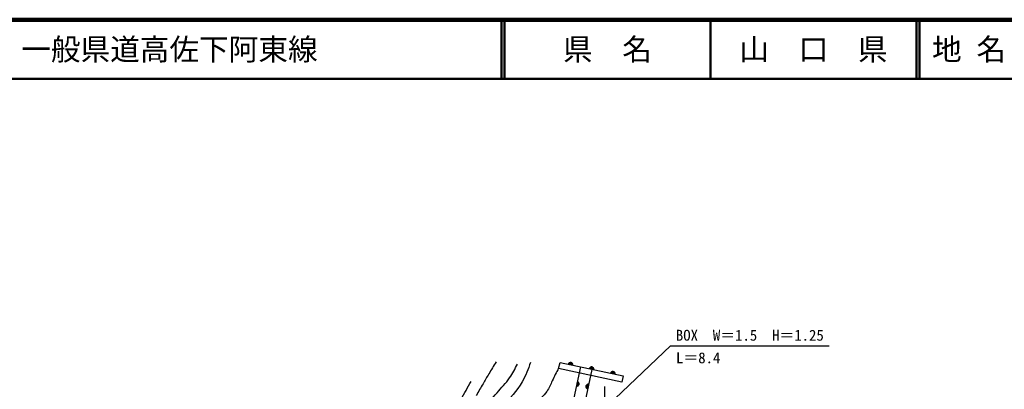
# Model space of a CAD drawing. Units: millimetres, scale not verified. Extents: x 40000 to 680000, y 20000 to 380000.
# Drawn here: x 216475 to 382573, y 317653 to 380000 of the extents above; entities that cross this region are included whole.
import ezdxf
from ezdxf.enums import TextEntityAlignment as Align

# ---------------------------------------------------------------- set-up
doc = ezdxf.new("R2010")
doc.units = ezdxf.units.MM
doc.header["$LTSCALE"] = 1000
for name, color, linetype, lineweight in [('M-BGD', 7, 'Continuous', 25), ('M-STR-STR3', 7, 'Continuous', 25), ('M-TTL', 2, 'Continuous', 140), ('M-TTL-LINE', 7, 'Continuous', 50)]:
    doc.layers.add(name, color=color, linetype=linetype, lineweight=lineweight)
doc.layers.add('M-TTL-TXT', color=7, linetype='Continuous')
doc.styles.add('ＭＳ ゴシック', font='')
doc.styles.get('ＭＳ ゴシック').set_extended_font_data('MS Gothic')

msp = doc.modelspace()

# ---------------------------------------------------------------- linework, layer by layer
at = {"layer": 'M-BGD'}
for p, q in [((307369, 321189), (307632, 322147)), ((318079, 318878), (307369, 321189)), ((307632, 322147), (318286, 319911)), ((311061, 321427), (308412, 309135)), ((313019, 321016), (310367, 308713)), ((318286, 319911), (318079, 318878))]:
    msp.add_line(p, q, dxfattribs=at)
for centre, radius, start, end in [((309408, 321774), 400, 348.147, 168.147), ((309408, 321774), 400, 348.147, 168.147), ((309408, 321774), 350, 348.147, 168.147), ((309408, 321774), 300, 348.147, 168.147), ((309408, 321774), 250, 348.147, 168.147), ((309408, 321774), 200, 348.147, 168.147), ((309408, 321774), 150, 348.147, 168.147), ((309408, 321774), 100, 348.147, 168.147), ((309408, 321774), 50, 348.147, 168.147), ((312959, 321029), 400, 348.147, 168.147), ((312959, 321029), 400, 348.147, 168.147), ((312959, 321029), 350, 348.147, 168.147), ((312959, 321029), 300, 348.147, 168.147), ((312959, 321029), 250, 348.147, 168.147), ((312959, 321029), 200, 348.147, 168.147), ((312959, 321029), 150, 348.147, 168.147), ((312959, 321029), 100, 348.147, 168.147), ((312959, 321029), 50, 348.147, 168.147), ((316510, 320284), 400, 348.147, 168.147), ((316510, 320284), 400, 348.147, 168.147), ((316510, 320284), 350, 348.147, 168.147), ((316510, 320284), 300, 348.147, 168.147), ((310442, 318554), 400, 257.83767, 77.83767), ((310442, 318554), 400, 257.83767, 77.83767), ((316510, 320284), 250, 348.147, 168.147), ((316510, 320284), 200, 348.147, 168.147), ((316510, 320284), 150, 348.147, 168.147), ((316510, 320284), 100, 348.147, 168.147), ((316510, 320284), 50, 348.147, 168.147), ((310442, 318554), 350, 257.83767, 77.83767), ((310442, 318554), 300, 257.83767, 77.83767), ((310442, 318554), 250, 257.83767, 77.83767), ((310442, 318554), 200, 257.83767, 77.83767), ((310442, 318554), 150, 257.83767, 77.83767), ((310442, 318554), 100, 257.83767, 77.83767), ((310442, 318554), 50, 257.83767, 77.83767), ((312397, 318132), 400, 77.83767, 257.83767), ((312397, 318132), 400, 77.83767, 257.83767), ((312397, 318132), 350, 77.83767, 257.83767), ((312397, 318132), 300, 77.83767, 257.83767), ((312397, 318132), 250, 77.83767, 257.83767), ((312397, 318132), 200, 77.83767, 257.83767), ((312397, 318132), 150, 77.83767, 257.83767), ((312397, 318132), 100, 77.83767, 257.83767), ((312397, 318132), 50, 77.83767, 257.83767)]:
    msp.add_arc(centre, radius, start, end, dxfattribs=at)
for points, knots in [([(296828, 322283), (296420, 321603), (296012, 320924), (295606, 320243), (295280, 319695), (294955, 319146), (294634, 318595), (294246, 317929), (293865, 317260), (293484, 316591)], [0, 0, 0, 0, 1, 1, 1, 2, 2, 2, 3, 3, 3, 3]), ([(292266, 311269), (293076, 312258), (293887, 313247), (294686, 314244), (295448, 315194), (296200, 316150), (297006, 317068), (297732, 317895), (298503, 318690), (299124, 319589), (299626, 320317), (300031, 321113), (300435, 321909)], [0, 0, 0, 0, 1, 1, 1, 2, 2, 2, 3, 3, 3, 4, 4, 4, 4]), ([(302659, 322191), (302238, 321076), (301816, 319960), (301236, 318937), (300361, 317395), (299126, 316062), (297880, 314768), (296684, 313525), (295478, 312319), (294321, 311057), (293876, 310571), (293438, 310077), (293000, 309583)], [0, 0, 0, 0, 1, 1, 1, 2, 2, 2, 3, 3, 3, 4, 4, 4, 4]), ([(307369, 321189), (307009, 320496), (306648, 319804), (306320, 319090), (306039, 318480), (305782, 317855), (305404, 317310), (305126, 316908), (304782, 316550), (304438, 316192)], [0, 0, 0, 0, 1, 1, 1, 2, 2, 2, 3, 3, 3, 3]), ([(279226, 295500), (279734, 296461), (280241, 297423), (280783, 298364), (281382, 299405), (282022, 300422), (282654, 301443), (283309, 302500), (283956, 303561), (284572, 304640), (285291, 305897), (285968, 307178), (286665, 308447), (287565, 310085), (288500, 311705), (289426, 313329), (289922, 314200), (290416, 315072), (290908, 315945), (291481, 316961), (292052, 317979), (292623, 318996)], [0, 0, 0, 0, 1, 1, 1, 2, 2, 2, 3, 3, 3, 4, 4, 4, 5, 5, 5, 6, 6, 6, 7, 7, 7, 7]), ([(315108, 318153), (315102, 317112), (315096, 316071), (315292, 315066), (315464, 314189), (315789, 313340), (316101, 312493), (316415, 311638), (316715, 310784), (316983, 309920), (317275, 308976), (317528, 308019), (317755, 307053), (317969, 306142), (318158, 305223), (318233, 304296), (318319, 303224), (318250, 302142), (318181, 301060)], [0, 0, 0, 0, 1, 1, 1, 2, 2, 2, 3, 3, 3, 4, 4, 4, 5, 5, 5, 6, 6, 6, 6])]:
    msp.add_open_spline(points, degree=3, knots=knots, dxfattribs=at)
at = {"layer": 'M-STR-STR3'}
for p, q in [((309371, 308928), (326268, 324966)), ((326268, 324966), (353012, 324966))]:
    msp.add_line(p, q, dxfattribs=at)
at = {"layer": 'M-TTL'}
msp.add_line((680000, 380000), (40000, 380000), dxfattribs=at)
at = {"layer": 'M-TTL-LINE'}
for p, q in [((297750, 380000), (297750, 370000)), ((298250, 380000), (298250, 370000)), ((333000, 380000), (333000, 370000)), ((367750, 380000), (367750, 370000)), ((368250, 380000), (368250, 370000)), ((40000, 370000), (680000, 370000))]:
    msp.add_line(p, q, dxfattribs=at)

# ---------------------------------------------------------------- texts
at = {"layer": 'M-STR-STR3', "style": 'ＭＳ ゴシック'}
for s, p in [('BOX\u3000W＝1.5\u3000H＝1.25', (327162, 326772)), ('L＝8.4', (327191, 322966))]:
    msp.add_text(s, height=1833, rotation=359.995, dxfattribs=at).set_placement(p, align=Align.MIDDLE_LEFT)
at = {"layer": 'M-TTL-TXT', "style": 'ＭＳ ゴシック'}
for s, p in [('一般県道高佐下阿東線', (216734, 375000)), ('地 名', (370380, 375000))]:
    msp.add_text(s, height=3666, dxfattribs=at).set_placement(p, align=Align.MIDDLE_LEFT)
for s, p in [('県\u3000名', (315625, 375000)), ('山\u3000口\u3000県', (350375, 375000))]:
    msp.add_text(s, height=3666, dxfattribs=at).set_placement(p, align=Align.MIDDLE_CENTER)

doc.saveas('drawing.dxf')
